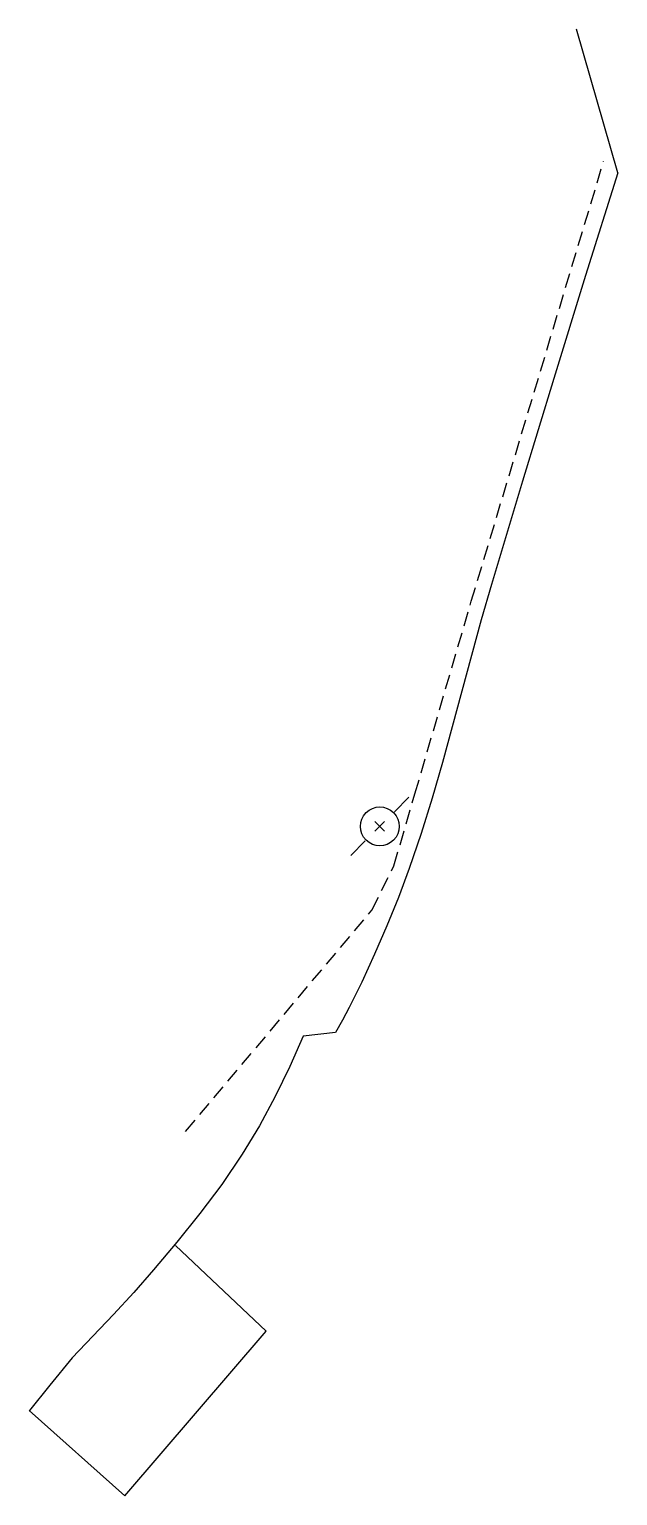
# Model space of a CAD drawing. Header units: millimetres. Extents: x 183999 to 184718, y 129000 to 129978.
# Drawn here: x 184558.4 to 184578.6, y 129014.7 to 129065 of the extents above; entities that cross this region are included whole.
import ezdxf

# ---------------------------------------------------------------- set-up
doc = ezdxf.new("R2010")
doc.units = ezdxf.units.MM
doc.linetypes.add('DASHED', pattern=[0.75, 0.5, -0.25])
doc.layers.get('0').update_dxf_attribs({"linetype": 'CONTINUOUS'})
for name, color, linetype in [('W0006', 2, 'CONTINUOUS'), ('W0008', 7, 'CONTINUOUS'), ('W0014', 7, 'CONTINUOUS'), ('W0112', 1, 'DASHED'), ('W0473', 7, 'CONTINUOUS')]:
    doc.layers.add(name, color=color, linetype=linetype)

# ---------------------------------------------------------------- blocks, each defined once
blk = doc.blocks.new('T473')
for p, q in [((0.500001, 0.500001), (1.000002, 1.000002)), ((-0.166667, 0.166667), (0.166667, -0.166667)), ((-0.166667, -0.166667), (0.166667, 0.166667)), ((-1.000002, -1.000002), (-0.500001, -0.500001))]:
    blk.add_line(p, q)
blk.add_ellipse((0, 0), major_axis=(0.471405, 0.471405), ratio=1, start_param=5.497787144, end_param=11.780972451)

msp = doc.modelspace()

# ---------------------------------------------------------------- linework, layer by layer
at = {"layer": 'W0006'}
msp.add_lwpolyline([(184558.384, 129017.582), (184561.659, 129014.654), (184566.514, 129020.297), (184563.407, 129023.237)], dxfattribs=at)
at = {"layer": 'W0008'}
for points in [[(184578.585, 129060.057), (184577.173, 129064.984)], [(184578.585, 129060.057), (184577.481, 129056.532), (184576.391, 129053.004), (184575.315, 129049.47), (184574.253, 129045.933), (184573.9, 129044.714), (184573.562, 129043.492), (184573.232, 129042.267), (184572.902, 129041.042), (184572.565, 129039.817), (184572.212, 129038.598), (184571.836, 129037.385), (184571.43, 129036.181), (184571.062, 129035.19), (184570.662, 129034.212), (184570.239, 129033.244), (184569.799, 129032.284), (184569.587, 129031.843), (184569.366, 129031.406), (184569.135, 129030.974), (184568.896, 129030.547)], [(184568.896, 129030.547), (184567.786, 129030.427)]]:
    msp.add_lwpolyline(points, dxfattribs=at)
at = {"layer": 'W0014'}
msp.add_lwpolyline([(184567.786, 129030.427), (184567.33, 129029.38), (184566.829, 129028.354), (184566.282, 129027.351), (184565.692, 129026.374), (184564.989, 129025.335), (184564.235, 129024.334), (184563.448, 129023.36), (184562.646, 129022.4), (184561.97, 129021.627), (184561.271, 129020.875), (184560.563, 129020.131), (184559.859, 129019.384), (184559.088, 129018.443), (184559.088, 129018.443), (184558.385, 129017.582)], dxfattribs=at)
at = {"layer": 'W0112'}
msp.add_lwpolyline([(184563.751, 129027.158), (184570.149, 129034.752), (184570.902, 129036.275), (184571.624, 129038.747), (184573.559, 129045.352), (184578.099, 129060.448)], dxfattribs=at)

# ---------------------------------------------------------------- block references
at = {"layer": 'W0473'}
msp.add_blockref('T473', (184570.418, 129037.627), dxfattribs=at)

doc.saveas('drawing.dxf')
